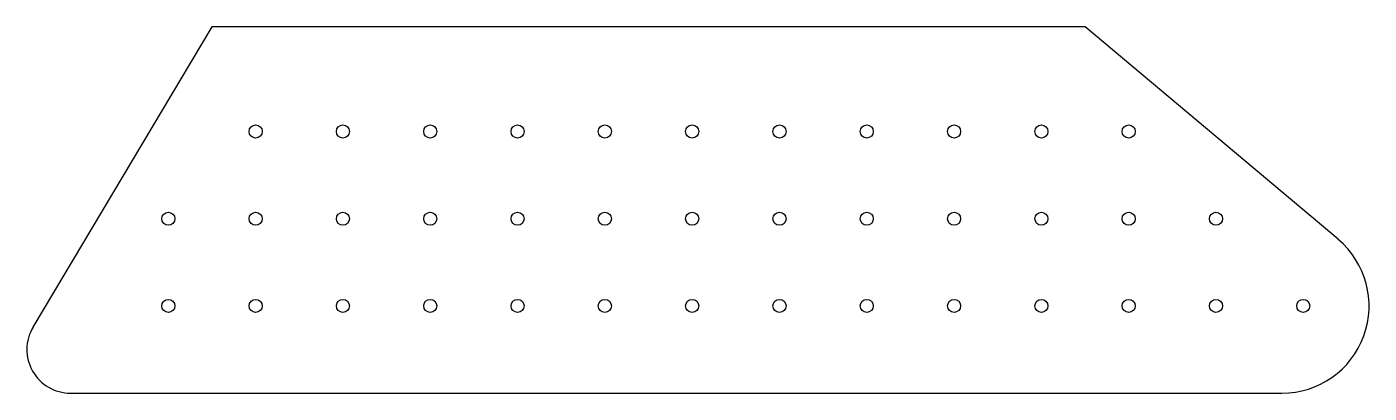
# Model space of a CAD drawing. Header units: millimetres. Extents: x -10 to 297, y 0 to 84.
import ezdxf

# ---------------------------------------------------------------- set-up
doc = ezdxf.new("R2010")
doc.units = ezdxf.units.MM

msp = doc.modelspace()

# ---------------------------------------------------------------- linework, layer by layer
at = {"color": 7, "linetype": 'Continuous', "lineweight": 25}
for p, q in [((32.02, 84), (-8.99, 15.11)), ((232.02, 84), (32.02, 84)), ((289.98, 35.31), (232.02, 84)), ((-0.39, 0), (277.11, 0))]:
    msp.add_line(p, q, dxfattribs=at)
for centre in [(42.02, 60), (62.02, 60), (82.02, 60), (102.02, 60), (122.02, 60), (142.02, 60), (162.02, 60), (182.02, 60), (202.02, 60), (222.02, 60), (242.02, 60), (22.02, 40), (42.02, 40), (62.02, 40), (82.02, 40), (102.02, 40), (122.02, 40), (142.02, 40), (162.02, 40), (182.02, 40), (202.02, 40), (222.02, 40), (242.02, 40), (262.02, 40), (22.02, 20), (42.02, 20), (62.02, 20), (82.02, 20), (102.02, 20), (122.02, 20), (142.02, 20), (162.02, 20), (182.02, 20), (202.02, 20), (222.02, 20), (242.02, 20), (262.02, 20), (282.02, 20)]:
    msp.add_circle(centre, 1.5, dxfattribs=at)
for centre, radius, start, end in [((277.11, 20), 20, 270, 49.9697), ((-0.39, 10), 10, 149.2373, 270)]:
    msp.add_arc(centre, radius, start, end, dxfattribs=at)

doc.saveas('drawing.dxf')
